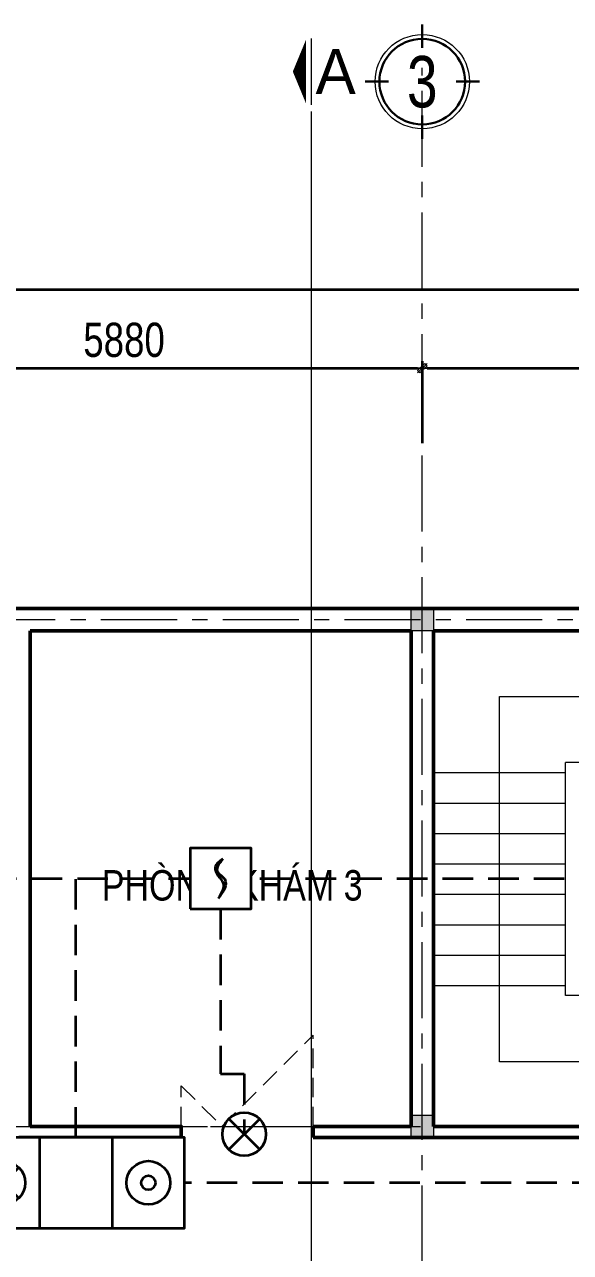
# Model space of a CAD drawing. Header units: millimetres. Extents: x 1109421 to 1726579, y -247837 to 144927.
# Drawn here: x 1144240 to 1149620, y -166501 to -154387 of the extents above; entities that cross this region are included whole.
import ezdxf
from ezdxf.enums import TextEntityAlignment as Align

# ---------------------------------------------------------------- set-up
doc = ezdxf.new("R2010")
doc.units = ezdxf.units.MM
doc.header["$LTSCALE"] = 600
doc.header["$MEASUREMENT"] = 0
doc.set_wipeout_variables(frame=1)
for name, pattern in [('00_Hidden', [2.4, 1.6, -0.8]), ('CENTER', [2, 1.25, -0.25, 0.25, -0.25]), ('DASHED', [0.75, 0.5, -0.25]), ('HIDDEN', [0.375, 0.25, -0.125])]:
    doc.linetypes.add(name, pattern=pattern)
doc.layers.get('0').update_dxf_attribs({"lineweight": 0})
doc.layers.get('Defpoints').update_dxf_attribs({"lineweight": 0})
for name, color, linetype, lineweight in [('cat1', 30, 'Continuous', 50), ('cot', 40, 'Continuous', 13), ('dim', 144, 'Continuous', 13), ('hatch1', 136, 'Continuous', 9), ('LC ISO', 153, 'Continuous', 13), ('LC Khac', 4, 'Continuous', 9), ('LC MANH DUT', 35, 'HIDDEN', 5), ('LC Text2', 7, 'Continuous', 25), ('Noi that', 35, 'Continuous', 9), ('PCCC - BAOCHAY - THIETBI', 6, 'Continuous', 35), ('PCCC-BAO CHAY - DAY', 3, 'DASHED', 35), ('PCCC-BAOCHAY-THIETBI', 6, 'Continuous', 35), ('thay1', 63, 'Continuous', 18), ('truc', 76, 'CENTER', 9)]:
    doc.layers.add(name, color=color, linetype=linetype, lineweight=lineweight)
doc.styles.add('EG 1', font='VHAVANB.TTF')
doc.styles.add('HOATBIF', font='hoatbif.shx', dxfattribs={"width": 0.8})
doc.styles.add('LC 1', font='VHAVANB.TTF')
doc.styles.add('T2', font='VHARIAL.TTF', dxfattribs={"width": 0.8})
doc.styles.add('Tahoma', font='tahoma.ttf')
doc.dimstyles.new('1-135', dxfattribs={"dimscale": 135, "dimtxt": 2.5, "dimasz": 0.35, "dimexe": 0.5, "dimexo": 0, "dimgap": 0.8, "dimtad": 1, "dimdec": 0, "dimzin": 0, "dimdsep": 46, "dimtxsty": 'HOATBIF', "dimblk1": 'DOT', "dimblk2": 'DOT', "dimsah": 1, "dimcen": -1, "dimdle": 1, "dimclrd": 256, "dimclre": 256, "dimclrt": 4, "dimadec": 3, "dimazin": 2, "dimtfac": 0.333333, "dimtdec": 0, "dimtix": 1, "dimtmove": 2, "dimatfit": 3, "dimldrblk": 'DOT', "dimfxl": 1, "dimtvp": 0.833333, "dimtolj": 1, "dimtzin": 0, "dimarcsym": 0})

# ---------------------------------------------------------------- blocks, each defined once
blk = doc.blocks.new('DOT')
at = {"layer": 'dim'}
for p, q in [((-3, 0), (3, 0)), ((-1, -1), (1, 1))]:
    blk.add_line(p, q, dxfattribs=at)
blk.add_lwpolyline([(0.5, 1), (-1, -0.5), (-0.5, -1), (1, 0.5)], close=True, dxfattribs=at)
blk = doc.blocks.new('*D560')
at = {"layer": 'Defpoints', "color": 0, "transparency": 16777216}
for p in [(1180116, -134627), (1138316, -134793), (1180116, -136062)]:
    blk.add_point(p, dxfattribs=at)
at = {"layer": 'dim', "lineweight": -2, "transparency": 16777216}
for p, q in [((1138316, -134793), (1138316, -134560)), ((1180116, -136062), (1180116, -134560)), ((1138363, -134627), (1180068, -134627))]:
    blk.add_line(p, q, dxfattribs=at)
at = {"layer": 'dim', "lineweight": -2, "transparency": 16777216, "xscale": 47.25, "yscale": 47.25, "zscale": 47.25, "rotation": 180}
blk.add_blockref('DOT', (1138316, -134627), dxfattribs=at)
at = {"layer": 'dim', "lineweight": -2, "transparency": 16777216, "xscale": 47.25, "yscale": 47.25, "zscale": 47.25}
blk.add_blockref('DOT', (1180116, -134627), dxfattribs=at)
at = {"layer": 'dim', "color": 4, "transparency": 16777216, "insert": (1159216, -134350), "char_height": 337.5, "attachment_point": 5, "style": 'HOATBIF'}
blk.add_mtext('\\A1;41800', dxfattribs=at)
blk = doc.blocks.new('_Dot')
at = {"color": 0, "linetype": 'ByBlock', "lineweight": -2}
blk.add_line((-0.5, 0), (-1, 0), dxfattribs=at)
at = {"color": 0, "linetype": 'ByBlock', "const_width": 0.5}
blk.add_lwpolyline([(-0.25, 0, 1), (0.25, 0, 1)], format="xyb", close=True, dxfattribs=at)
blk = doc.blocks.new('*D562')
at = {"layer": 'Defpoints', "color": 0, "transparency": 16777216}
for p in [(1150076, -135402), (1144196, -136141), (1150076, -136141)]:
    blk.add_point(p, dxfattribs=at)
at = {"layer": 'dim', "lineweight": -2, "transparency": 16777216}
for p, q in [((1144196, -136141), (1144196, -135334)), ((1144243, -135402), (1150028, -135402)), ((1150076, -136141), (1150076, -135334))]:
    blk.add_line(p, q, dxfattribs=at)
at = {"layer": 'dim', "lineweight": -2, "transparency": 16777216, "xscale": 47.25, "yscale": 47.25, "zscale": 47.25, "rotation": 180}
blk.add_blockref('DOT', (1144196, -135402), dxfattribs=at)
at = {"layer": 'dim', "lineweight": -2, "transparency": 16777216, "xscale": 47.25, "yscale": 47.25, "zscale": 47.25}
blk.add_blockref('DOT', (1150076, -135402), dxfattribs=at)
at = {"layer": 'dim', "color": 4, "transparency": 16777216, "insert": (1147136, -135125), "char_height": 337.5, "attachment_point": 5, "style": 'HOATBIF'}
blk.add_mtext('\\A1;5880', dxfattribs=at)
blk = doc.blocks.new('*D563')
at = {"layer": 'Defpoints', "color": 0, "transparency": 16777216}
for p in [(1155956, -135402), (1150076, -136141), (1155956, -136141)]:
    blk.add_point(p, dxfattribs=at)
at = {"layer": 'dim', "lineweight": -2, "transparency": 16777216}
for p, q in [((1150076, -136141), (1150076, -135334)), ((1150123, -135402), (1155908, -135402)), ((1155956, -136141), (1155956, -135334))]:
    blk.add_line(p, q, dxfattribs=at)
at = {"layer": 'dim', "lineweight": -2, "transparency": 16777216, "xscale": 47.25, "yscale": 47.25, "zscale": 47.25, "rotation": 180}
blk.add_blockref('DOT', (1150076, -135402), dxfattribs=at)
at = {"layer": 'dim', "lineweight": -2, "transparency": 16777216, "xscale": 47.25, "yscale": 47.25, "zscale": 47.25}
blk.add_blockref('DOT', (1155956, -135402), dxfattribs=at)
at = {"layer": 'dim', "color": 4, "transparency": 16777216, "insert": (1153016, -135125), "char_height": 337.5, "attachment_point": 5, "style": 'HOATBIF'}
blk.add_mtext('\\A1;5880', dxfattribs=at)
blk = doc.blocks.new('KyHieu TrucDinhVi')
at = {"color": 7, "lineweight": 30}
for p, q in [((0, 2.364), (0, 4)), ((-2.364, 0), (-4, 0)), ((2.364, 0), (4, 0)), ((0, -2.364), (0, -4))]:
    blk.add_line(p, q, dxfattribs=at)
blk.add_circle((0, 0), 3.3)
blk.add_circle((0, 0), 3, dxfattribs=at)
at = {"ltscale": 20, "style": 'Tahoma'}
blk.add_attdef('AA', text='', height=3, dxfattribs=at).set_placement((0, 0), align=Align.MIDDLE_CENTER)
blk = doc.blocks.new('*U583')
at = {"layer": 'LC Khac', "color": 1, "ltscale": 2}
blk.add_line((0, 485.5), (0, 0), dxfattribs=at)
blk.add_lwpolyline([(134, 242.7, 0, 471.4, 0), (36.6, 242.7, 275, 275, 0)], format="xyseb", dxfattribs=at)
at = {"layer": 'LC MANH DUT', "ltscale": 200}
blk.add_line((0, -48.7), (0, -15817.7), dxfattribs=at)
at = {"ltscale": 2, "style": 'LC 1'}
for p in [(-178.5, 242.7), (-178.5, -16104.3)]:
    blk.add_attdef('LC', text='', height=330, dxfattribs=at).set_placement(p, align=Align.MIDDLE_CENTER)
blk = doc.blocks.new('c330x450')
at = {"layer": 'cot', "ltscale": 2}
h = blk.add_hatch(color=256, dxfattribs=at)
h.dxf.hatch_style = 1
h.paths.add_polyline_path([(897343, 22412), (897563, 22412), (897563, 22632), (897343, 22632)])
blk.add_lwpolyline([(897343, 22412), (897563, 22412), (897563, 22632), (897343, 22632)], close=True, dxfattribs=at)
blk = doc.blocks.new('d1300')
at = {"layer": 'Noi that', "linetype": '00_Hidden', "ltscale": 0.2}
for p, q in [((898202, 20687), (899102, 21587)), ((899102, 20687), (899102, 21587)), ((897802, 20687), (897802, 21087)), ((897802, 21087), (898202, 20687)), ((897802, 20687), (899102, 20687))]:
    blk.add_line(p, q, dxfattribs=at)
blk = doc.blocks.new('DAU BAO KHOI')
blk.add_wipeout([(-2, 2), (-2, -2), (2, -2), (2, 2)])
at = {"layer": 'PCCC - BAOCHAY - THIETBI'}
blk.add_lwpolyline([(-2, -2), (2, -2), (2, 2), (-2, 2)], close=True, dxfattribs=at)
for points in [[(0.152, 1.305), (-0.357, 0.733), (-0.18, 0.209), (0.162, -0.292), (-0.152, -1.305)], [(0.152, 1.305), (-0.222, 0.489), (0.268, -0.047), (-0.152, -1.305)]]:
    blk.add_spline(points, degree=3, dxfattribs=at)
blk = doc.blocks.new('den bao chay phong')
at = {"layer": 'PCCC - BAOCHAY - THIETBI'}
for p, q in [((1153511, 58869), (1153816, 58564)), ((1153511, 58564), (1153816, 58869))]:
    blk.add_line(p, q, dxfattribs=at)
blk.add_ellipse((1153663, 58716), major_axis=(152, 152), ratio=1, start_param=5.497787, end_param=11.780972, dxfattribs=at)
blk = doc.blocks.new('TO HOP')
blk.add_wipeout([(0, 3.333), (0, 0), (8, 0), (8, 3.333)])
at = {"layer": 'PCCC - BAOCHAY - THIETBI'}
for p, q in [((2.667, 3.333), (2.667, 0)), ((5.333, 3.333), (5.333, 0)), ((0.765, 2.235), (1.902, 1.098)), ((0.765, 1.098), (1.902, 2.235))]:
    blk.add_line(p, q, dxfattribs=at)
blk.add_lwpolyline([(0, 3.333), (0, 0), (8, 0), (8, 3.333)], close=True, dxfattribs=at)
for centre, radius in [((1.333, 1.667), 0.804), ((6.667, 1.667), 0.804), ((6.667, 1.667), 0.264)]:
    blk.add_circle(centre, radius, dxfattribs=at)
blk = doc.blocks.new('A$Ce210b8fe')
at = {"layer": 'cat1'}
for p, q in [((2976.6, 64338), (44996.6, 64338)), ((10981.6, 64118), (14736.6, 64118)), ((14736.6, 59228), (14736.6, 64118)), ((14956.6, 59228), (14956.6, 64118)), ((14956.6, 64118), (20616.6, 64118)), ((13771.6, 59118), (13771.6, 59228)), ((14736.6, 59228), (13771.6, 59228)), ((19396.6, 59118), (13771.6, 59118)), ((19396.6, 59228), (14956.6, 59228))]:
    blk.add_line(p, q, dxfattribs=at)
for points in [[(10981.6, 64118), (10981.6, 59228)], [(10981.6, 59118), (10871.6, 59118)], [(10981.6, 59228), (12471.6, 59228), (12471.6, 59118), (10981.6, 59118)]]:
    blk.add_lwpolyline(points, dxfattribs=at)
at = {"layer": 'hatch1'}
blk.add_lwpolyline([(15606.6, 63468), (19966.6, 63468), (19966.6, 59865.2), (15606.6, 59865.2)], close=True, dxfattribs=at)
at = {"layer": 'thay1'}
for p, q in [((16256.6, 60518), (16256.6, 62818)), ((19316.6, 62818), (16256.6, 62818)), ((14956.6, 62718), (16256.6, 62718)), ((14956.6, 62418), (16256.6, 62418)), ((14956.6, 62118), (16256.6, 62118)), ((14956.6, 61818), (16256.6, 61818)), ((14956.6, 61518), (16256.6, 61518)), ((14956.6, 61218), (16256.6, 61218)), ((14956.6, 60918), (16256.6, 60918)), ((14956.6, 60618), (16256.6, 60618)), ((19316.6, 60518), (16256.6, 60518))]:
    blk.add_line(p, q, dxfattribs=at)
at = {"layer": 'truc'}
for p, q in [((14846.6, 47095.7), (14846.6, 69672)), ((879.3, 64228), (47850, 64228)), ((879.3, 59228), (47850, 59228))]:
    blk.add_line(p, q, dxfattribs=at)
ref = blk.add_blockref('*U583', (13751.4, 69307.1), dxfattribs=dict(xscale=-1.35, yscale=1.35, zscale=1.35))
ref.add_attrib('LC', 'A', dxfattribs={"ltscale": 2, "height": 445.5, "style": 'LC 1'}).set_placement((13992.5, 48964.3), align=Align.MIDDLE_CENTER)
ref.add_attrib('LC', 'A', dxfattribs={"ltscale": 2, "height": 445.5, "style": 'LC 1'}).set_placement((13992.7, 69634.8), align=Align.MIDDLE_CENTER)
at = {"layer": 'cat1', "xscale": -1, "rotation": 180}
for p in [(-882606.7, 86749.9), (-882606.7, 81749.9)]:
    blk.add_blockref('c330x450', p, dxfattribs=at)
at = {"layer": 'cat1'}
blk.add_blockref('d1300', (-885330.7, 38540.9), dxfattribs=at)
at = {"layer": 'LC ISO'}
ref = blk.add_blockref('KyHieu TrucDinhVi', (14846.6, 69535.3), dxfattribs=dict(at, xscale=140.8352653944289, yscale=140.8352653944289, zscale=140.8352653944289))
ref.add_attrib('AA', '3', dxfattribs={"layer": '0', "ltscale": 20, "height": 507, "style": 'EG 1', "width": 0.8}).set_placement((14846.6, 69535.3), align=Align.MIDDLE_CENTER)
at = {"layer": 'LC Text2', "style": 'T2', "width": 0.8}
blk.add_text('phßng kh¸m 3', height=300, dxfattribs=at).set_placement((11687.6, 61456.5))
at = {"layer": 'dim'}
for base, p1, p2, picture, middle in [((44886.6, 67483.8), (3086.6, 67317.7), (44886.6, 66048.7), '*D560', (23986.6, 67760.6)), ((14846.6, 66709.1), (8966.6, 65969.6), (14846.6, 65969.6), '*D562', (11906.6, 66985.8)), ((20726.6, 66709.1), (14846.6, 65969.6), (20726.6, 65969.6), '*D563', (17786.6, 66985.8))]:
    dim = blk.add_linear_dim(base=base, p1=p1, p2=p2, dimstyle='1-135', dxfattribs=at)
    dim.commit()
    dim.dimension.update_dxf_attribs({"geometry": picture, "text_midpoint": middle, "insert": (-1135228.9, 202111)})

msp = doc.modelspace()

# ---------------------------------------------------------------- linework, layer by layer
at = {"layer": 'PCCC-BAO CHAY - DAY'}
for points in [[(1137109.8, -165367.4), (1137109.8, -162812.4), (1177099.8, -162812.4), (1177099.8, -167972.7), (1172500.9, -167972.7), (1172500.9, -168757.4), (1139309.8, -168757.4)], [(1144744.8, -165367.4), (1144744.8, -162812.4)], [(1146172.3, -163112.4), (1146172.3, -164739.7), (1146404.4, -164739.7), (1146404.4, -165333.8)], [(1164336.4, -165814.1), (1137709.8, -165814.1)]]:
    msp.add_lwpolyline(points, dxfattribs=at)

# ---------------------------------------------------------------- next in the draw order: block references
msp.add_blockref('A$Ce210b8fe', (1133313.2, -224485.4), dxfattribs=at)

# ---------------------------------------------------------------- next in the draw order: block references
at = {"layer": 'cat1'}
msp.add_blockref('den bao chay phong', (-7258.8, -224050.3), dxfattribs=at)
at = {"layer": 'PCCC-BAOCHAY-THIETBI'}
for name, p, xscale, yscale, zscale in [('DAU BAO KHOI', (1146172.3, -162812.4), 150, 150, 150), ('TO HOP', (1143672.8, -166260.7), 268.0147058824077, 268.0147058824077, 268.0147058824077)]:
    msp.add_blockref(name, p, dxfattribs=dict(at, xscale=xscale, yscale=yscale, zscale=zscale))

doc.saveas('drawing.dxf')
